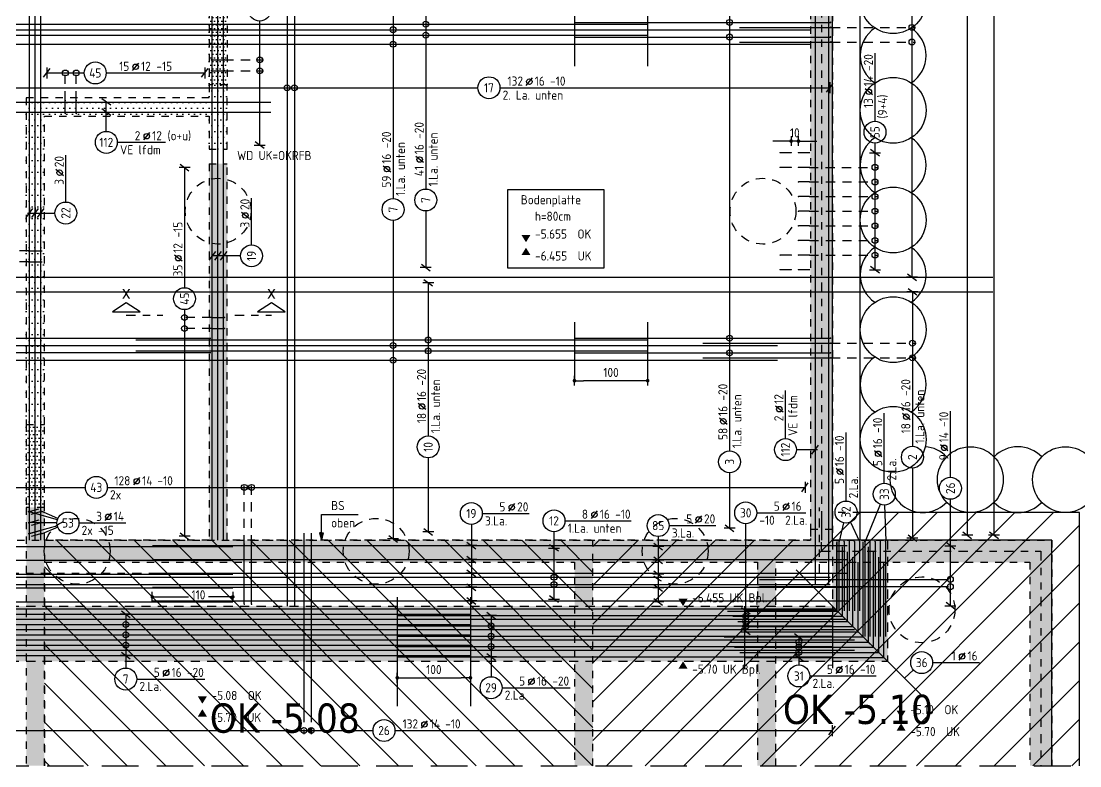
# Model space of a CAD drawing. Extents: x -45 to 98, y -32 to 51.
# Drawn here: x 29.08 to 43.55, y 25.48 to 35.66 of the extents above; entities that cross this region are included whole.
import ezdxf
from ezdxf.enums import TextEntityAlignment as Align

# ---------------------------------------------------------------- set-up
doc = ezdxf.new("R2010")
doc.units = 0
doc.header["$LTSCALE"] = 0.5
for name, pattern in [('AUSGEZOGEN', [1000.01, 1000, 0.01]), ('DASHDOTSMALL', [1.05, 0.5, -0.25, 0.05, -0.25]), ('DIVIDE2', [0.625, 0.25, -0.125, 0, -0.125, 0, -0.125]), ('DOT', [0.175, 0.05, -0.125]), ('GESTRICHELTX2', [1.5, 1, -0.5]), ('HIDDEN2', [0.187, 0.125, -0.062]), ('STRICHPUNKT2', [0.55, 0.25, -0.125, 0.05, -0.125]), ('VERDECKT', [0.375, 0.25, -0.125])]:
    doc.linetypes.add(name, pattern=pattern)
for name, color, linetype in [('2.UG', 7, 'Continuous'), ('AFB', 7, 'Continuous'), ('AFU', 7, 'Continuous'), ('BETON', 7, 'Continuous'), ('Brüstung 2.UG', 7, 'Continuous'), ('DRUEBER', 7, 'Continuous'), ('grau_hell', 7, 'Continuous'), ('Gründungspfähle', 7, 'Continuous'), ('HILFE', 7, 'Continuous'), ('koten', 7, 'Continuous'), ('MASSE', 7, 'Continuous'), ('OBJEKT', 7, 'Continuous'), ('RND', 7, 'Continuous'), ('RND-1', 7, 'Continuous'), ('SCHNITTE', 7, 'Continuous'), ('SCHRAFF', 7, 'Continuous'), ('TEXT', 7, 'Continuous'), ('VERDECKT', 7, 'Continuous'), ('Versprung oberseitig', 7, 'Continuous')]:
    doc.layers.add(name, color=color, linetype=linetype)
doc.layers.add('NOPLOT', color=7, linetype='Continuous', plot=False)
doc.layers.add('Verbau', color=7, linetype='Continuous', plot=False)
doc.styles.add('helv', font='tahoma.ttf')
doc.styles.add('txt', font='isocp.shx')
doc.dimstyles.new('DOT_I', dxfattribs={"dimscale": 0.5, "dimtxt": 0.25, "dimasz": 0.25, "dimexe": 0.1, "dimexo": 0.3, "dimgap": 0.1, "dimtad": 1, "dimdec": 3, "dimzin": 3, "dimtxsty": 'txt', "dimblk": 'DOT', "dimblk1": 'DOT', "dimblk2": 'DOT', "dimsah": 1, "dimcen": 0.1, "dimse1": 1, "dimse2": 1, "dimazin": 0, "dimtfac": 1, "dimtdec": 4, "dimtix": 1, "dimtmove": 2, "dimatfit": 3, "dimfxl": 0, "dimtvp": 1, "dimtolj": 1, "dimtzin": 0, "dimarcsym": 0})
pattern_1 = [(0, (-77.654074, 499.4113), (0.025, 0.05), [0, -0.05])]
pattern_2 = [(0, (-1.49329, 1.68888), (0.0396875, 0.079375), [0, -0.079375])]

# ---------------------------------------------------------------- blocks, each defined once
blk = doc.blocks.new('Pfeillinie')
at = {"layer": 'TEXT', "linetype": 'Continuous'}
blk.add_hatch(color=7, dxfattribs=at).paths.add_polyline_path([(0, 0), (-0.8, 0.2), (-0.8, 0), (-0.8, -0.2)])
at = {"layer": 'TEXT', "color": 7, "linetype": 'Continuous'}
for p, q in [((-0.8, 0), (-0.8, 0.2)), ((-0.8, 0.2), (0, 0)), ((-0.8, 0), (-0.8, -0.2)), ((-0.8, -0.2), (0, 0))]:
    blk.add_line(p, q, dxfattribs=at)
blk = doc.blocks.new('okrd_o')
at = {"layer": 'koten', "color": 7, "linetype": 'Continuous'}
blk.add_solid([(-0.125, 0.202), (0.125, 0.202), (0, 0)], dxfattribs=at)
at = {"layer": 'koten', "style": 'txt'}
blk.add_attdef('OKRD', (0.25, 0.1), '', height=0.25, dxfattribs=at)
blk = doc.blocks.new('okrd_u')
at = {"layer": 'koten', "color": 7, "linetype": 'Continuous'}
blk.add_solid([(-0.125, -0.202), (0.125, -0.202), (0, 0)], dxfattribs=at)
at = {"layer": 'koten', "style": 'txt'}
blk.add_attdef('OKRD', (0.25, -0.35), '', height=0.25, dxfattribs=at)
blk = doc.blocks.new('lei_gre')
at = {"layer": 'RND', "color": 7, "linetype": 'Continuous'}
for p, q in [((-0.09, -0.12), (0.09, 0.12)), ((0, 0.15), (0, -0.15))]:
    blk.add_line(p, q, dxfattribs=at)
blk = doc.blocks.new('RND_LEI')
at = {"layer": 'RND', "color": 7, "linetype": 'Continuous'}
blk.add_line((1.022, 0.066), (1.19, 0.27), dxfattribs=at)
for centre, radius in [((0, 0), 0.3), ((1.106, 0.168), 0.075)]:
    blk.add_circle(centre, radius, dxfattribs=at)
at = {"layer": 'RND', "color": 7, "linetype": 'Continuous', "style": 'txt'}
blk.add_attdef('ANZ', text='', height=0.25, dxfattribs=at).set_placement((0.931, 0.057), align=Align.RIGHT)
for tag, p in [('DUM', (1.253, 0.057)), ('ABSTD', (1.674, 0.057)), ('POSTXT', (0.374, -0.327))]:
    blk.add_attdef(tag, p, '', height=0.25, dxfattribs=at)
blk.add_attdef('POSL', text='', height=0.25, dxfattribs=at).set_placement((0, 0), align=Align.MIDDLE)
blk = doc.blocks.new('DOT')
at = {"layer": 'MASSE', "color": 7, "linetype": 'Continuous'}
for p, q in [((0, 0), (-1, 0)), ((0, 0.54), (0, -0.54))]:
    blk.add_line(p, q, dxfattribs=at)
at = {"layer": 'MASSE', "color": 7, "linetype": 'Continuous', "const_width": 0.2}
blk.add_lwpolyline([(-0.1, 0, 1), (0.1, 0, 1)], format="xyb", close=True, dxfattribs=at)
blk = doc.blocks.new('*D31')
at = {"layer": 'Defpoints', "color": 0, "linetype": 'AUSGEZOGEN', "transparency": 16777216}
for p in [(34.22, 26.682), (35.22, 26.682), (35.22, 26.682)]:
    blk.add_point(p, dxfattribs=at)
at = {"layer": 'MASSE', "color": 0, "linetype": 'AUSGEZOGEN', "lineweight": -2, "transparency": 16777216}
blk.add_line((34.345, 26.682), (35.095, 26.682), dxfattribs=at)
at = {"layer": 'MASSE', "color": 0, "linetype": 'AUSGEZOGEN', "lineweight": -2, "transparency": 16777216, "xscale": 0.125, "yscale": 0.125, "zscale": 0.125, "rotation": 180}
blk.add_blockref('DOT', (34.22, 26.682), dxfattribs=at)
at = {"layer": 'MASSE', "color": 0, "linetype": 'AUSGEZOGEN', "lineweight": -2, "transparency": 16777216, "xscale": 0.125, "yscale": 0.125, "zscale": 0.125}
blk.add_blockref('DOT', (35.22, 26.682), dxfattribs=at)
at = {"layer": 'MASSE', "color": 0, "linetype": 'AUSGEZOGEN', "transparency": 16777216, "insert": (34.72, 26.795), "char_height": 0.125, "attachment_point": 5, "style": 'txt'}
blk.add_mtext('\\A1;100', dxfattribs=at)
blk = doc.blocks.new('*D32')
at = {"layer": 'Defpoints', "color": 0, "linetype": 'AUSGEZOGEN', "transparency": 16777216}
for p in [(36.643, 30.745), (36.643, 30.745), (37.643, 30.745)]:
    blk.add_point(p, dxfattribs=at)
at = {"layer": 'MASSE', "color": 0, "linetype": 'AUSGEZOGEN', "lineweight": -2, "transparency": 16777216}
blk.add_line((37.518, 30.745), (36.768, 30.745), dxfattribs=at)
at = {"layer": 'MASSE', "color": 0, "linetype": 'AUSGEZOGEN', "lineweight": -2, "transparency": 16777216, "xscale": 0.125, "yscale": 0.125, "zscale": 0.125, "rotation": 180}
blk.add_blockref('DOT', (36.643, 30.745), dxfattribs=at)
at = {"layer": 'MASSE', "color": 0, "linetype": 'AUSGEZOGEN', "lineweight": -2, "transparency": 16777216, "xscale": 0.125, "yscale": 0.125, "zscale": 0.125}
blk.add_blockref('DOT', (37.643, 30.745), dxfattribs=at)
at = {"layer": 'MASSE', "color": 0, "linetype": 'AUSGEZOGEN', "transparency": 16777216, "insert": (37.143, 30.858), "char_height": 0.125, "attachment_point": 5, "style": 'txt'}
blk.add_mtext('\\A1;100', dxfattribs=at)
blk = doc.blocks.new('*D42')
at = {"layer": 'Defpoints', "color": 0, "linetype": 'AUSGEZOGEN', "transparency": 16777216}
for p in [(30.87, 27.788), (30.87, 27.788), (31.97, 27.788)]:
    blk.add_point(p, dxfattribs=at)
at = {"layer": 'MASSE', "color": 0, "linetype": 'AUSGEZOGEN', "lineweight": -2, "transparency": 16777216}
for p, q in [((30.995, 27.788), (31.364, 27.788)), ((31.845, 27.788), (31.639, 27.788))]:
    blk.add_line(p, q, dxfattribs=at)
at = {"layer": 'MASSE', "color": 0, "linetype": 'AUSGEZOGEN', "lineweight": -2, "transparency": 16777216, "xscale": 0.125, "yscale": 0.125, "zscale": 0.125, "rotation": 180}
blk.add_blockref('DOT', (30.87, 27.788), dxfattribs=at)
at = {"layer": 'MASSE', "color": 0, "linetype": 'AUSGEZOGEN', "lineweight": -2, "transparency": 16777216, "xscale": 0.125, "yscale": 0.125, "zscale": 0.125}
blk.add_blockref('DOT', (31.97, 27.788), dxfattribs=at)
at = {"layer": 'MASSE', "color": 0, "linetype": 'AUSGEZOGEN', "transparency": 16777216, "insert": (31.501, 27.817), "char_height": 0.125, "attachment_point": 5, "style": 'txt'}
blk.add_mtext('\\A1;110', dxfattribs=at)
blk = doc.blocks.new('*D46')
at = {"layer": 'Defpoints', "color": 0, "linetype": 'AUSGEZOGEN', "transparency": 16777216}
for p in [(39.606, 34.022), (39.606, 34.022), (39.706, 34.022)]:
    blk.add_point(p, dxfattribs=at)
at = {"layer": 'MASSE', "color": 0, "linetype": 'AUSGEZOGEN', "lineweight": -2, "transparency": 16777216}
for p, q in [((39.481, 34.022), (39.356, 34.022)), ((39.706, 34.022), (39.606, 34.022)), ((39.831, 34.022), (39.956, 34.022))]:
    blk.add_line(p, q, dxfattribs=at)
at = {"layer": 'MASSE', "color": 0, "linetype": 'AUSGEZOGEN', "lineweight": -2, "transparency": 16777216, "xscale": 0.125, "yscale": 0.125, "zscale": 0.125}
blk.add_blockref('DOT', (39.606, 34.022), dxfattribs=at)
at = {"layer": 'MASSE', "color": 0, "linetype": 'AUSGEZOGEN', "lineweight": -2, "transparency": 16777216, "xscale": 0.125, "yscale": 0.125, "zscale": 0.125, "rotation": 180}
blk.add_blockref('DOT', (39.706, 34.022), dxfattribs=at)
at = {"layer": 'MASSE', "color": 0, "linetype": 'AUSGEZOGEN', "transparency": 16777216, "insert": (39.656, 34.134), "char_height": 0.125, "attachment_point": 5, "style": 'txt'}
blk.add_mtext('\\A1;10', dxfattribs=at)
blk = doc.blocks.new('SCHN-2')
at = {"layer": 'SCHNITTE', "color": 6, "linetype": 'Continuous'}
blk.add_lwpolyline([(0.378, 0.088), (0, 0.34), (-0.378, 0.088)], close=True, dxfattribs=at)
at = {"layer": 'SCHNITTE', "color": 1, "linetype": 'DASHDOTSMALL', "style": 'helv'}
blk.add_attdef('SCHN-2', text='', height=0.35, dxfattribs=at).set_placement((0, 0.45), align=Align.CENTER)

msp = doc.modelspace()

# ---------------------------------------------------------------- hatches: boundary and pattern name
at = {"layer": 'Brüstung 2.UG', "linetype": 'DOT'}
h = msp.add_hatch(dxfattribs=at)
h.set_pattern_fill('DOTS', color=102, scale=0.8, double=1)
h.set_pattern_definition(pattern_1)
h.paths.add_polyline_path([(31.8952, 36.8024), (31.6452, 36.8024), (31.6452, 34.7924), (31.8952, 34.7924)])
h = msp.add_hatch(dxfattribs=at)
h.set_pattern_fill('DOTS', color=102, scale=0.8, double=1)
h.set_pattern_definition(pattern_1)
h.paths.add_polyline_path([(29.3952, 30.1474), (29.1452, 30.1474), (29.1452, 29.0124), (29.3952, 29.0124)])
at = {"layer": 'DRUEBER', "linetype": 'AUSGEZOGEN'}
h = msp.add_hatch(dxfattribs=at)
h.set_pattern_fill('ANSI31', color=8, scale=3, style=0, double=1)
h.set_pattern_definition([(45, (-77.65407, 499.4113), (-0.26516504, 0.26516504), [])])
h.paths.add_polyline_path([(36.8952, 25.4783), (43.5502, 25.4783), (43.5502, 28.9424), (40.1702, 28.9424), (40.1702, 28.7124), (39.8702, 28.7124), (39.8702, 28.5624), (36.8952, 28.5624)])
at = {"layer": 'grau_hell'}
h = msp.add_hatch(color=9, dxfattribs=at)
h.paths.add_polyline_path([(40.9252, 26.9074), (40.1702, 27.6624), (4.1702, 27.6624), (4.1702, 26.9074)])
h.paths.add_polyline_path([(40.1702, 27.6624), (40.9252, 26.9074), (40.9252, 28.5624), (40.1702, 28.5624)])
at = {"layer": 'SCHRAFF', "linetype": 'AUSGEZOGEN'}
h = msp.add_hatch(dxfattribs=at)
h.set_pattern_fill('DOTS', scale=0.05, double=1)
h.set_pattern_definition(pattern_2)
h.paths.add_polyline_path([(8.1452, 36.9874), (8.8102, 36.9874), (8.8102, 37.2874), (7.6802, 37.2874), (7.6802, 38.6474), (15.1502, 38.6474), (15.1502, 37.2874), (14.9502, 37.2874), (14.9502, 36.9874), (17.5702, 36.9874), (17.5702, 33.9874), (17.8202, 33.9874), (17.8202, 36.9874), (24.1202, 36.9874), (24.1202, 33.9974), (24.3702, 33.9974), (24.3702, 36.9874), (26.9202, 36.9874), (26.9202, 38.7074), (26.6702, 38.7074), (26.6702, 37.2874), (22.2902, 37.2874), (22.2902, 40.0624), (26.6702, 40.0624), (26.6702, 39.8424), (26.9202, 39.8424), (26.9202, 40.0624), (29.1452, 40.0624), (29.1452, 39.0124), (29.3952, 39.0124), (29.3952, 40.0624), (37.9202, 40.0624), (37.9202, 37.2874), (29.3952, 37.2874), (29.3952, 37.8774), (29.1452, 37.8774), (29.1452, 36.9874), (31.6452, 36.9874), (31.6452, 36.8024), (31.8952, 36.8024), (31.8952, 36.9874), (39.8702, 36.9874), (39.8702, 28.5624), (31.8952, 28.5624), (31.8952, 33.7124), (31.6452, 33.7124), (31.6452, 28.5624), (29.3952, 28.5624), (29.3952, 29.0124), (29.1452, 29.0124), (29.1452, 25.4783), (29.3952, 25.4783), (29.3952, 28.2624), (36.6452, 28.2624), (36.6452, 25.4783), (36.8952, 25.4783), (36.8952, 28.2624), (39.1452, 28.2624), (39.1452, 25.4783), (39.3952, 25.4783), (39.3952, 28.2624), (42.8702, 28.2624), (42.8702, 25.4783), (43.1702, 25.4783), (43.1702, 28.5624), (40.1702, 28.5624), (40.1702, 40.3624), (21.9902, 40.3624), (21.9902, 37.2874), (15.4502, 37.2874), (15.4502, 38.9474), (7.3802, 38.9474), (7.3802, 36.3474), (4.1702, 36.3474), (4.1702, 25.4783), (4.4702, 25.4783), (4.4702, 28.2624), (7.8952, 28.2624), (7.8952, 25.4783), (8.1452, 25.4783), (8.1452, 29.2374), (7.8952, 29.2374), (7.8952, 28.5624), (4.4702, 28.5624), (4.4702, 36.0474), (7.8952, 36.0474), (7.8952, 34.9724), (8.1452, 34.9724)])
h.paths.add_polyline_path([(38.2202, 37.2874), (38.2202, 40.0624), (39.8702, 40.0624), (39.8702, 37.2874)], flags=16)
h = msp.add_hatch(dxfattribs=at)
h.set_pattern_fill('DOTS', scale=0.05, double=1)
h.set_pattern_definition(pattern_2)
h.paths.add_polyline_path([(31.8952, 34.7924), (31.6452, 34.7924), (31.6452, 34.6124), (29.1452, 34.6124), (29.1452, 30.1474), (29.3952, 30.1474), (29.3952, 34.3624), (31.6452, 34.3624), (31.6452, 33.9124), (31.8952, 33.9124)])
h = msp.add_hatch(dxfattribs=at)
h.set_pattern_fill('ANSI31', color=8, scale=3, angle=90, style=0, double=1)
h.set_pattern_definition([(135, (-74.4147, 568.46895), (-0.26516504, -0.26516504), [])])
h.paths.add_polyline_path([(29.3952, 25.4783), (36.7702, 25.4783), (36.7702, 28.5624), (29.3952, 28.5624)])
h.paths.add_polyline_path([(36.7702, 25.4783), (36.8952, 25.4783), (36.8952, 28.5624), (36.7702, 28.5624)])

# ---------------------------------------------------------------- linework, layer by layer
at = {"layer": '2.UG', "color": 7, "linetype": 'DOT'}
for p, q in [((39.8702, 36.9874), (39.8702, 28.5624)), ((31.8952, 34.7924), (31.6452, 34.7924)), ((31.6452, 34.7924), (31.6452, 34.6124)), ((31.8952, 33.9124), (31.8952, 34.7924)), ((31.6452, 34.6124), (29.1452, 34.6124)), ((29.1452, 34.6124), (29.1452, 30.1474)), ((29.3952, 30.1474), (29.3952, 34.3624)), ((29.3952, 34.3624), (31.6452, 34.3624)), ((31.6452, 34.3624), (31.6452, 33.9124)), ((31.6452, 33.9124), (31.8952, 33.9124)), ((31.6452, 33.7124), (31.8952, 33.7124)), ((31.6452, 33.7124), (31.6452, 28.5624)), ((31.8952, 28.5624), (31.8952, 33.7124)), ((29.1452, 30.1474), (29.3952, 30.1474)), ((29.3952, 29.0124), (29.1452, 29.0124)), ((29.1452, 29.0124), (29.1452, 25.4783)), ((29.3952, 28.5624), (29.3952, 29.0124)), ((31.6452, 28.5624), (29.3952, 28.5624)), ((39.8702, 28.5624), (31.8952, 28.5624))]:
    msp.add_line(p, q, dxfattribs=at)
for points in [[(7.3802, 36.3474), (7.3802, 36.3474), (7.3802, 38.9474), (15.4502, 38.9474), (15.4502, 37.2874), (21.9902, 37.2874), (21.9902, 40.3624), (40.1702, 40.3624), (40.1702, 28.5624), (43.1702, 28.5624), (43.1702, 25.4783)], [(29.3952, 25.4783), (29.3952, 28.2624), (36.6452, 28.2624), (36.6452, 25.4783)], [(36.8952, 25.4783), (36.8952, 28.2624), (39.1452, 28.2624), (39.1452, 25.4783)], [(39.3952, 25.4783), (39.3952, 28.2624), (42.8702, 28.2624), (42.8702, 25.4783)]]:
    msp.add_lwpolyline(points, dxfattribs=at)
at = {"layer": 'AFB', "color": 1, "linetype": 'DIVIDE2'}
for p, q in [((40.0202, 40.2124), (40.0202, 28.7124)), ((39.9952, 28.1124), (39.9952, 29.0124)), ((40.0202, 28.4124), (40.0202, 28.5624)), ((40.0202, 28.4124), (43.0202, 28.4124)), ((43.0202, 28.4124), (43.0202, 25.4783)), ((4.3452, 28.1124), (39.9952, 28.1124))]:
    msp.add_line(p, q, dxfattribs=at)
at = {"layer": 'AFU', "color": 1, "linetype": 'AUSGEZOGEN'}
msp.add_line((40.0202, 28.8624), (40.0202, 28.5624), dxfattribs=at)
at = {"layer": 'BETON', "color": 6, "linetype": 'AUSGEZOGEN'}
for p, q in [((40.1702, 28.5624), (40.1702, 40.3624)), ((43.1702, 28.5624), (40.1702, 28.5624)), ((43.1702, 25.4783), (43.1702, 28.5624))]:
    msp.add_line(p, q, dxfattribs=at)
at = {"layer": 'Brüstung 2.UG', "color": 102, "linetype": 'DOT'}
for p, q in [((31.6452, 36.8024), (31.6452, 34.7924)), ((31.8952, 36.8024), (31.8952, 34.7924)), ((29.1452, 30.1474), (29.1452, 29.0124)), ((29.3952, 29.0124), (29.3952, 30.1474))]:
    msp.add_line(p, q, dxfattribs=at)
at = {"layer": 'DRUEBER', "color": 7, "linetype": 'HIDDEN2'}
msp.add_line((40.5502, 28.9424), (40.1702, 28.9424), dxfattribs=at)
at = {"layer": 'Gründungspfähle', "color": 171, "linetype": 'VERDECKT'}
for centre in [(31.7702, 33.0624), (39.2202, 33.0624), (29.8414, 28.4124), (33.9308, 28.4124), (38.0202, 28.4124), (41.3952, 27.6124)]:
    msp.add_circle(centre, 0.45, dxfattribs=at)
at = {"layer": 'HILFE', "color": 102, "linetype": 'GESTRICHELTX2'}
msp.add_line((3.9306, 25.4783), (43.9156, 25.4783), dxfattribs=at)
at = {"layer": 'NOPLOT', "color": 191, "linetype": 'AUSGEZOGEN'}
for p, q in [((36.6434, 35.8661), (36.6434, 35.0456)), ((37.6434, 35.8661), (37.6434, 35.0456)), ((26.6202, 32.1624), (42.3635, 32.1624)), ((26.6202, 31.9624), (42.3635, 31.9624)), ((36.6434, 31.5469), (36.6434, 30.7265)), ((37.6434, 31.5469), (37.6434, 30.7265)), ((40.2289, 27.6037), (40.2289, 28.532)), ((34.2202, 27.7829), (34.2202, 26.2954)), ((35.2202, 27.7829), (35.2202, 26.2954)), ((38.9702, 27.6624), (38.9702, 26.8158)), ((40.1702, 27.6624), (40.1702, 26.8158)), ((40.2289, 27.6037), (38.9702, 27.6037))]:
    msp.add_line(p, q, dxfattribs=at)
at = {"layer": 'OBJEKT', "color": 7, "linetype": 'AUSGEZOGEN'}
for p, q in [((40.5502, 28.5624), (40.5502, 40.7424)), ((43.5502, 28.9424), (40.5502, 28.9424)), ((43.5502, 25.4783), (43.5502, 28.9424))]:
    msp.add_line(p, q, dxfattribs=at)
at = {"layer": 'OBJEKT', "color": 1, "linetype": 'AUSGEZOGEN'}
msp.add_lwpolyline([(35.733, 33.3604), (37.0448, 33.3604), (37.0448, 32.2852), (35.733, 32.2852)], close=True, dxfattribs=at)
at = {"layer": 'RND', "color": 7, "linetype": 'AUSGEZOGEN'}
for p, q in [((34.6093, 40.3245), (34.6093, 33.3658)), ((38.7634, 40.3218), (38.7634, 29.7858)), ((34.1624, 40.2357), (34.1624, 33.2353)), ((42.0141, 37.4407), (42.0141, 28.632)), ((41.2582, 36.2201), (41.2582, 32.1624)), ((42.3799, 36.0344), (42.3799, 28.6328)), ((32.3385, 33.9648), (32.3385, 35.6615)), ((40.7528, 34.2933), (40.7528, 35.2246)), ((29.4278, 34.9535), (29.9394, 34.9535)), ((30.2394, 34.9535), (31.5873, 34.9535)), ((27.0645, 34.751), (35.3234, 34.751)), ((35.6234, 34.751), (40.1344, 34.751)), ((31.0508, 34.0041), (30.3908, 34.0041)), ((40.7528, 33.8624), (40.7528, 33.9933)), ((29.6866, 33.1875), (29.6866, 33.8275)), ((40.7528, 32.2624), (40.7528, 33.8624)), ((31.3102, 33.6606), (31.3102, 32.0164)), ((32.2267, 32.6021), (32.2267, 33.2421)), ((34.6093, 33.0658), (34.6093, 32.2941)), ((34.1624, 32.9353), (34.1624, 28.5833)), ((34.6424, 32.085), (34.6424, 29.9895)), ((41.2643, 31.9624), (41.2643, 29.8492)), ((31.3102, 31.7164), (31.3102, 28.6183)), ((39.5283, 29.9523), (39.5283, 30.6123)), ((40.8796, 29.343), (40.8796, 30.3009)), ((41.7836, 29.4239), (41.7836, 30.3301)), ((40.3566, 29.0985), (40.3566, 30.0364)), ((34.6424, 29.6895), (34.6424, 28.6775)), ((41.2643, 29.5492), (41.2643, 28.5934)), ((38.7634, 29.4858), (38.7634, 28.7286)), ((27.0901, 29.286), (29.9539, 29.286)), ((30.2539, 29.286), (39.7954, 29.286)), ((41.7836, 28.4853), (41.7836, 29.1239)), ((35.3825, 28.9287), (36.0225, 28.9287)), ((36.5131, 28.8284), (37.4194, 28.8284)), ((39.1348, 28.9379), (39.8077, 28.9379)), ((29.8658, 28.7993), (30.5058, 28.7993)), ((36.3631, 28.4569), (36.3631, 28.6784)), ((37.9378, 28.7638), (38.5778, 28.7638)), ((38.9848, 27.5953), (38.9848, 28.7879)), ((36.3631, 27.7569), (36.3631, 28.4569)), ((41.7836, 27.6649), (41.7836, 28.4853)), ((30.5065, 27.5533), (30.5065, 26.9876)), ((35.5025, 27.5344), (35.5025, 26.9687)), ((38.9848, 27.3125), (38.9848, 27.5953)), ((39.7114, 27.2418), (39.7114, 26.9589)), ((30.5065, 26.9876), (30.5065, 26.815)), ((35.5025, 26.9687), (35.5025, 26.6961)), ((39.7114, 26.9589), (39.7114, 26.8572)), ((41.5411, 26.8901), (42.1811, 26.8901)), ((30.6565, 26.665), (31.5878, 26.665)), ((39.8614, 26.7072), (40.7677, 26.7072)), ((35.6525, 26.5461), (36.5838, 26.5461)), ((27.0907, 25.9606), (33.8885, 25.9606)), ((34.1885, 25.9606), (40.1685, 25.9606))]:
    msp.add_line(p, q, dxfattribs=at)
at = {"layer": 'RND', "color": 102, "linetype": 'VERDECKT'}
for p, q in [((40.1491, 35.5763), (41.3082, 35.5763)), ((40.1491, 35.3763), (41.3082, 35.3763)), ((31.8571, 35.133), (32.3885, 35.133)), ((29.68, 34.5777), (29.68, 35.0035)), ((29.83, 34.5777), (29.83, 35.0035)), ((31.8571, 34.983), (32.3885, 34.983)), ((39.8511, 33.6624), (40.8028, 33.6624)), ((39.8561, 33.4624), (40.8028, 33.4624)), ((39.8561, 33.2624), (40.8028, 33.2624)), ((39.8561, 33.0624), (40.8028, 33.0624)), ((39.8561, 32.8624), (40.8028, 32.8624)), ((39.8561, 32.6624), (40.8028, 32.6624)), ((29.1782, 32.5186), (28.8091, 32.5186)), ((39.8561, 32.4624), (40.8028, 32.4624)), ((29.1782, 32.3686), (28.8091, 32.3686)), ((31.6771, 31.61), (31.2602, 31.61)), ((31.6771, 31.46), (31.2602, 31.46)), ((40.1491, 31.2572), (41.3143, 31.2572)), ((40.1491, 31.0572), (41.3143, 31.0572)), ((32.1278, 28.5077), (32.1278, 29.336)), ((32.2278, 28.5077), (32.2278, 29.336)), ((41.6328, 28.0284), (41.8336, 28.0284)), ((41.6328, 27.9284), (41.8336, 27.9284)), ((32.9435, 26.1998), (32.9435, 25.9106)), ((33.0435, 26.1998), (33.0435, 25.9106))]:
    msp.add_line(p, q, dxfattribs=at)
at = {"layer": 'RND', "color": 102, "linetype": 'AUSGEZOGEN'}
for p, q in [((30.2408, 34.1541), (30.2408, 34.5689)), ((29.1632, 33.0375), (29.5366, 33.0375)), ((32.0767, 32.4521), (31.6865, 32.4521)), ((39.6783, 29.8023), (39.9652, 29.8023)), ((29.5785, 28.8597), (29.3506, 28.9599)), ((40.8232, 29.054), (40.6181, 28.548)), ((40.8847, 29.0431), (40.9015, 28.5539)), ((29.5715, 28.8405), (29.1732, 28.9542)), ((40.4185, 28.8119), (40.5391, 28.5458)), ((29.5711, 28.7599), (29.1784, 28.6529)), ((29.5658, 28.8007), (29.1832, 28.8042)), ((29.5658, 28.8009), (29.3616, 28.803)), ((29.5778, 28.7404), (29.3652, 28.6497)), ((35.2325, 28.7787), (35.2325, 27.694)), ((40.3228, 28.8024), (40.2639, 28.5472)), ((37.7878, 28.6138), (37.7878, 27.7061)), ((41.2798, 26.7896), (41.1554, 26.6773))]:
    msp.add_line(p, q, dxfattribs=at)
at = {"layer": 'RND', "color": 1, "linetype": 'AUSGEZOGEN'}
for points in [[(29.1919, 28.5624), (29.1919, 40.2624)], [(29.2693, 28.5624), (29.2693, 40.2624)], [(29.3466, 28.5624), (29.3466, 40.2624)], [(39.9339, 40.329), (39.9339, 27.953)], [(40.1178, 40.329), (40.1178, 27.953)], [(31.6895, 28.5624), (31.6895, 38.0624)], [(31.7668, 28.5624), (31.7668, 38.0624)], [(31.8441, 28.5624), (31.8441, 38.0624)], [(32.7124, 37.0094), (32.7124, 27.6624)], [(32.8124, 37.0094), (32.8124, 27.6594)], [(27.8748, 35.5453), (39.8748, 35.5453)], [(38.8991, 35.5763), (40.1491, 35.5763)], [(27.8748, 35.3453), (39.8748, 35.3453)], [(38.8991, 35.3763), (40.1491, 35.3763)], [(31.6771, 35.133), (31.8571, 35.133)], [(31.6771, 34.983), (31.8571, 34.983)], [(28.4904, 34.5558), (32.4904, 34.5558)], [(29.68, 34.3978), (29.68, 34.5777)], [(29.83, 34.3978), (29.83, 34.5777)], [(28.4904, 34.4162), (32.4904, 34.4162)], [(39.6061, 33.8624), (39.4561, 33.8624)], [(39.8561, 33.8624), (39.7061, 33.8624)], [(39.6061, 33.6624), (39.4561, 33.6624)], [(39.8561, 33.6624), (39.7061, 33.6624)], [(39.8561, 33.4624), (39.7061, 33.4624)], [(39.8561, 33.2624), (39.7061, 33.2624)], [(39.8561, 33.0624), (39.7061, 33.0624)], [(39.8561, 32.8624), (39.7061, 32.8624)], [(39.8561, 32.6624), (39.7061, 32.6624)], [(29.1782, 32.5186), (29.3582, 32.5186)], [(39.6061, 32.4624), (39.4561, 32.4624)], [(39.8561, 32.4624), (39.7061, 32.4624)], [(29.1782, 32.3686), (29.3582, 32.3686)], [(39.6061, 32.2624), (39.4561, 32.2624)], [(39.8561, 32.2624), (39.7061, 32.2624)], [(31.6771, 31.61), (31.8571, 31.61)], [(31.6771, 31.46), (31.8571, 31.46)], [(27.4187, 31.2262), (39.4187, 31.2262)], [(38.3991, 31.2572), (40.1491, 31.2572)], [(27.4187, 31.0262), (39.4187, 31.0262)], [(38.3991, 31.0572), (40.1491, 31.0572)], [(29.1734, 28.9529), (29.3183, 28.9917)], [(29.1784, 28.8029), (29.3233, 28.8417)], [(29.3532, 28.9542), (29.2083, 28.9153)], [(29.1784, 28.6529), (29.3233, 28.6917)], [(29.3582, 28.8042), (29.2133, 28.7653)], [(29.3582, 28.6542), (29.2133, 28.6153)], [(32.9435, 28.659), (32.9435, 27.659), (32.9435, 26.4498), (32.9435, 26.1998)], [(33.0435, 28.659), (33.0435, 27.659), (33.0435, 26.4498), (33.0435, 26.1998)], [(25.3202, 28.4793), (31.9702, 28.4793)], [(30.8702, 28.4908), (40.3702, 28.4908)], [(32.1278, 27.6877), (32.1278, 28.5077)], [(32.2278, 27.6877), (32.2278, 28.5077)], [(25.3202, 28.2899), (31.9702, 28.2899)], [(30.8702, 28.3014), (40.3702, 28.3014)], [(25.3202, 28.1005), (31.9702, 28.1005)], [(30.8702, 28.112), (40.3702, 28.112)], [(39.6738, 28.1589), (40.3809, 27.4517), (41.2359, 26.5967), (41.4127, 26.42)], [(26.1399, 28.0569), (40.1399, 28.0569)], [(26.1399, 27.9569), (40.1399, 27.9569)], [(39.1737, 28.0284), (40.1737, 28.0284), (41.3828, 28.0284), (41.6328, 28.0284)], [(25.3202, 27.9111), (31.9702, 27.9111)], [(30.8702, 27.9226), (40.3702, 27.9226)], [(39.1737, 27.9284), (40.1737, 27.9284), (41.3828, 27.9284), (41.6328, 27.9284)], [(25.3202, 27.7217), (31.9702, 27.7217)], [(30.8702, 27.7331), (40.3702, 27.7331)], [(26.1994, 27.624), (40.1994, 27.624)], [(26.3402, 27.4825), (40.3402, 27.4825)], [(26.4702, 27.3411), (40.4702, 27.3411)], [(26.4702, 27.1997), (40.4702, 27.1997)], [(26.4702, 27.0583), (40.4702, 27.0583)]]:
    msp.add_lwpolyline(points, dxfattribs=at)
at = {"layer": 'RND', "color": 7, "linetype": 'AUSGEZOGEN'}
for points, const_width in [([(40.1372, 35.6449, 1), (40.1497, 35.6449, 1)], 0.0125), ([(40.1428, 35.5763, 1), (40.1553, 35.5763, 1)], 0.0125), ([(40.1372, 35.4449, 1), (40.1497, 35.4449, 1)], 0.0125), ([(40.1428, 35.3763, 1), (40.1553, 35.3763, 1)], 0.0125), ([(31.6721, 35.133, 1), (31.6821, 35.133, 1)], 0.01), ([(31.8521, 35.133, 1), (31.8621, 35.133, 1)], 0.01), ([(31.6721, 34.983, 1), (31.6821, 34.983, 1)], 0.01), ([(31.8521, 34.983, 1), (31.8621, 34.983, 1)], 0.01), ([(29.68, 34.5727, 1), (29.68, 34.5827, 1)], 0.01), ([(29.83, 34.5727, 1), (29.83, 34.5827, 1)], 0.01), ([(29.68, 34.3928, 1), (29.68, 34.4028, 1)], 0.01), ([(29.83, 34.3928, 1), (29.83, 34.4028, 1)], 0.01), ([(39.4611, 33.8624, -1), (39.4511, 33.8624, -1)], 0.01), ([(39.6111, 33.8624, -1), (39.6011, 33.8624, -1)], 0.01), ([(39.7111, 33.8624, -1), (39.7011, 33.8624, -1)], 0.01), ([(39.8611, 33.8624, -1), (39.8511, 33.8624, -1)], 0.01), ([(39.4611, 33.6624, -1), (39.4511, 33.6624, -1)], 0.01), ([(39.6111, 33.6624, -1), (39.6011, 33.6624, -1)], 0.01), ([(39.7111, 33.6624, -1), (39.7011, 33.6624, -1)], 0.01), ([(39.8611, 33.6624, -1), (39.8511, 33.6624, -1)], 0.01), ([(39.7111, 33.4624, -1), (39.7011, 33.4624, -1)], 0.01), ([(39.8611, 33.4624, -1), (39.8511, 33.4624, -1)], 0.01), ([(39.7111, 33.2624, -1), (39.7011, 33.2624, -1)], 0.01), ([(39.8611, 33.2624, -1), (39.8511, 33.2624, -1)], 0.01), ([(39.7111, 33.0624, -1), (39.7011, 33.0624, -1)], 0.01), ([(39.8611, 33.0624, -1), (39.8511, 33.0624, -1)], 0.01), ([(39.7111, 32.8624, -1), (39.7011, 32.8624, -1)], 0.01), ([(39.8611, 32.8624, -1), (39.8511, 32.8624, -1)], 0.01), ([(39.7111, 32.6624, -1), (39.7011, 32.6624, -1)], 0.01), ([(39.8611, 32.6624, -1), (39.8511, 32.6624, -1)], 0.01), ([(29.1732, 32.5186, 1), (29.1832, 32.5186, 1)], 0.01), ([(29.3532, 32.5186, 1), (29.3632, 32.5186, 1)], 0.01), ([(39.4611, 32.4624, -1), (39.4511, 32.4624, -1)], 0.01), ([(39.6111, 32.4624, -1), (39.6011, 32.4624, -1)], 0.01), ([(39.7111, 32.4624, -1), (39.7011, 32.4624, -1)], 0.01), ([(39.8611, 32.4624, -1), (39.8511, 32.4624, -1)], 0.01), ([(29.1732, 32.3686, 1), (29.1832, 32.3686, 1)], 0.01), ([(29.3532, 32.3686, 1), (29.3632, 32.3686, 1)], 0.01), ([(39.4611, 32.2624, -1), (39.4511, 32.2624, -1)], 0.01), ([(39.6111, 32.2624, -1), (39.6011, 32.2624, -1)], 0.01), ([(39.7111, 32.2624, -1), (39.7011, 32.2624, -1)], 0.01), ([(39.8611, 32.2624, -1), (39.8511, 32.2624, -1)], 0.01), ([(31.6721, 31.61, 1), (31.6821, 31.61, 1)], 0.01), ([(31.8521, 31.61, 1), (31.8621, 31.61, 1)], 0.01), ([(31.6721, 31.46, 1), (31.6821, 31.46, 1)], 0.01), ([(31.8521, 31.46, 1), (31.8621, 31.46, 1)], 0.01), ([(40.1372, 31.3257, 1), (40.1497, 31.3257, 1)], 0.0125), ([(40.1372, 31.1257, 1), (40.1497, 31.1257, 1)], 0.0125), ([(40.1428, 31.2572, 1), (40.1553, 31.2572, 1)], 0.0125), ([(40.1428, 31.0572, 1), (40.1553, 31.0572, 1)], 0.0125), ([(29.1732, 28.9542, 1), (29.1832, 28.9542, 1)], 0.01), ([(29.3532, 28.9542, 1), (29.3632, 28.9542, 1)], 0.01), ([(29.1732, 28.8042, 1), (29.1832, 28.8042, 1)], 0.01), ([(29.3532, 28.8042, 1), (29.3632, 28.8042, 1)], 0.01), ([(29.1732, 28.6542, 1), (29.1832, 28.6542, 1)], 0.01), ([(29.3532, 28.6542, 1), (29.3632, 28.6542, 1)], 0.01), ([(40.2546, 28.5462, 1), (40.2646, 28.5462, 1)], 0.01), ([(40.3253, 28.5462, 1), (40.3353, 28.5462, 1)], 0.01), ([(40.396, 28.5462, 1), (40.406, 28.5462, 1)], 0.01), ([(40.4667, 28.5462, 1), (40.4767, 28.5462, 1)], 0.01), ([(40.5374, 28.5462, 1), (40.5474, 28.5462, 1)], 0.01), ([(40.6081, 28.5462, 1), (40.6181, 28.5462, 1)], 0.01), ([(40.6788, 28.5462, 1), (40.6888, 28.5462, 1)], 0.01), ([(40.7495, 28.5462, 1), (40.7595, 28.5462, 1)], 0.01), ([(40.8202, 28.5462, 1), (40.8302, 28.5462, 1)], 0.01), ([(40.891, 28.5462, 1), (40.901, 28.5462, 1)], 0.01), ([(32.1228, 28.5077, 1), (32.1328, 28.5077, 1)], 0.01), ([(32.2228, 28.5077, 1), (32.2328, 28.5077, 1)], 0.01), ([(32.1228, 27.6877, 1), (32.1328, 27.6877, 1)], 0.01), ([(32.2228, 27.6877, 1), (32.2328, 27.6877, 1)], 0.01)]:
    msp.add_lwpolyline(points, format="xyb", close=True, dxfattribs=dict(at, const_width=const_width))
at = {"layer": 'RND', "color": 102, "linetype": 'AUSGEZOGEN'}
msp.add_lwpolyline([(33.1825, 28.5624), (33.1825, 28.916), (33.6859, 28.916)], dxfattribs=at)
at = {"layer": 'RND', "color": 7, "linetype": 'AUSGEZOGEN'}
for points in [[(38.6909, 27.2418), (40.5909, 27.2418), (40.5909, 28.5418)], [(38.7373, 27.5953), (40.2373, 27.5953), (40.2373, 28.5453)], [(40.2596, 28.5462), (40.2596, 27.5962)], [(40.3303, 28.5462), (40.3303, 27.5962)], [(40.401, 28.5462), (40.401, 27.5962)], [(40.4717, 28.5462), (40.4717, 27.5962)], [(40.5424, 28.5462), (40.5424, 27.5962)], [(40.6131, 28.5462), (40.6131, 27.2462)], [(40.6838, 28.5462), (40.6838, 27.2462)], [(40.7545, 28.5462), (40.7545, 27.2462)], [(40.8252, 28.5462), (40.8252, 27.2462)], [(40.896, 28.5462), (40.896, 27.2462)], [(38.7616, 27.1711), (40.6616, 27.1711), (40.6616, 28.4711)], [(38.808, 27.5246), (40.308, 27.5246), (40.308, 28.4746)], [(38.8323, 27.1004), (40.7323, 27.1004), (40.7323, 28.4004)], [(38.8787, 27.4539), (40.3787, 27.4539), (40.3787, 28.4039)], [(38.903, 27.0296), (40.803, 27.0296), (40.803, 28.3296)], [(38.9495, 27.3832), (40.4495, 27.3832), (40.4495, 28.3332)], [(38.9737, 26.9589), (40.8737, 26.9589), (40.8737, 28.2589)], [(39.0202, 27.3125), (40.5202, 27.3125), (40.5202, 28.2625)], [(23.2202, 27.5533), (35.2202, 27.5533)], [(34.2202, 27.5344), (40.1702, 27.5344)], [(23.2202, 27.4118), (35.2202, 27.4118)], [(34.2202, 27.3929), (40.1702, 27.3929)], [(23.2202, 27.2704), (35.2202, 27.2704)], [(34.2202, 27.2515), (40.1702, 27.2515)], [(23.2202, 27.129), (35.2202, 27.129)], [(34.2202, 27.1101), (40.1702, 27.1101)], [(23.2202, 26.9876), (35.2202, 26.9876)], [(34.2202, 26.9687), (40.1702, 26.9687)]]:
    msp.add_lwpolyline(points, dxfattribs=at)
for centre in [(34.6093, 35.6209), (38.7634, 35.6449), (41.2582, 35.5763), (34.1624, 35.5453), (34.6093, 35.4709), (38.7634, 35.4449), (34.1624, 35.3453), (41.2582, 35.3763), (32.3385, 35.133), (29.68, 34.9535), (29.83, 34.9535), (32.3385, 34.983), (32.7124, 34.751), (32.8124, 34.751), (40.7528, 33.6624), (40.7528, 33.4624), (40.7528, 33.2624), (40.7528, 33.0624), (40.7528, 32.8624), (40.7528, 32.6624), (40.7528, 32.4624), (31.3102, 31.61), (31.3102, 31.46), (34.6424, 31.3017), (38.7634, 31.3257), (41.2643, 31.2572), (34.1624, 31.2262), (34.6424, 31.1517), (38.7634, 31.1257), (34.1624, 31.0262), (41.2643, 31.0572), (32.1278, 29.286), (32.2278, 29.286), (36.3631, 28.0569), (36.3631, 27.9569), (41.7836, 28.0284), (41.7836, 27.9284), (38.9848, 27.5246), (30.5065, 27.4118), (35.5025, 27.3929), (38.9848, 27.4539), (38.9848, 27.3832), (30.5065, 27.2704), (35.5025, 27.2515), (30.5065, 27.129), (35.5025, 27.1101), (39.7114, 27.1711), (39.7114, 27.1004), (39.7114, 27.0296), (32.9435, 25.9606), (33.0435, 25.9606)]:
    msp.add_circle(centre, 0.04, dxfattribs=at)
at = {"layer": 'RND-1', "color": 7, "linetype": 'AUSGEZOGEN'}
for points in [[(25.6434, 35.6209), (37.6434, 35.6209)], [(36.6434, 35.6449), (40.1434, 35.6449)], [(25.6434, 35.4709), (37.6434, 35.4709)], [(36.6434, 35.4449), (40.1434, 35.4449)], [(26.6687, 31.3254), (31.6687, 31.3254)], [(30.6434, 31.3017), (37.6434, 31.3017)], [(36.6434, 31.3257), (40.1434, 31.3257)], [(26.6687, 31.1302), (31.6687, 31.1302)], [(30.6434, 31.1517), (37.6434, 31.1517)], [(36.6434, 31.1257), (40.1434, 31.1257)]]:
    msp.add_lwpolyline(points, dxfattribs=at)
at = {"layer": 'SCHNITTE', "color": 6, "linetype": 'STRICHPUNKT2'}
for p, q in [((30.5133, 31.6406), (31.0133, 31.6406)), ((31.9988, 31.6406), (32.4988, 31.6406))]:
    msp.add_line(p, q, dxfattribs=at)
at = {"layer": 'Verbau', "color": 171}
for centre in [(41.0002, 35.9424), (41.0002, 34.4424), (41.0002, 32.9424), (41.0002, 31.4424), (41.0002, 29.9424), (42.0572, 29.3924), (43.3572, 29.3924)]:
    msp.add_circle(centre, 0.45, dxfattribs=at)
for centre, start, end in [((41.0002, 35.1924), 123.55731, 236.44269), ((41.0002, 35.1924), 303.55731, 56.44269), ((41.0002, 33.6924), 123.55731, 236.44269), ((41.0002, 33.6924), 303.55731, 56.44269), ((41.0002, 32.1924), 123.55731, 236.44269), ((41.0002, 32.1924), 303.55731, 56.44269), ((41.0002, 30.6924), 123.55731, 236.44269), ((41.0002, 30.6924), 303.55731, 56.44269), ((41.4072, 29.3924), 43.76174, 85.97846), ((42.7072, 29.3924), 43.76174, 136.23826), ((41.4072, 29.3924), 167.01568, 316.23826), ((42.7072, 29.3924), 223.76174, 316.23826)]:
    msp.add_arc(centre, 0.45, start, end, dxfattribs=at)
at = {"layer": 'VERDECKT', "color": 7, "linetype": 'VERDECKT'}
for p, q in [((40.1702, 28.5624), (40.1702, 27.6624)), ((40.9252, 28.5624), (40.9252, 26.9074)), ((4.1702, 27.6624), (40.1702, 27.6624)), ((40.1702, 27.6624), (40.9252, 26.9074)), ((4.1702, 26.9074), (40.9252, 26.9074))]:
    msp.add_line(p, q, dxfattribs=at)
at = {"layer": 'Versprung oberseitig', "color": 1, "linetype": 'HIDDEN2'}
for p, q in [((39.8702, 28.7124), (40.1702, 28.7124)), ((39.8702, 28.7124), (39.8702, 28.5624)), ((26.6202, 28.5624), (39.8702, 28.5624)), ((29.3952, 28.5624), (29.3952, 25.4783)), ((36.8952, 25.4783), (36.8952, 28.5624))]:
    msp.add_line(p, q, dxfattribs=at)

# ---------------------------------------------------------------- block references
at = {"layer": 'koten', "color": 6, "linetype": 'AUSGEZOGEN', "xscale": 0.5, "yscale": 0.5, "zscale": 0.5}
for name, p, values in [('okrd_o', (35.9796, 32.6382), {'OKRD': '-5.655  OK'}), ('okrd_u', (35.9796, 32.5632), {'OKRD': '-6.455  UK'}), ('okrd_o', (31.5542, 26.3278), {'OKRD': '-5.08  OK'}), ('okrd_u', (31.5542, 26.2528), {'OKRD': '-5.70  UK'}), ('okrd_o', (41.1094, 26.1337), {'OKRD': '-5.10  OK'}), ('okrd_u', (41.1094, 26.0587), {'OKRD': '-5.70  UK'})]:
    msp.add_blockref(name, p, dxfattribs=at).add_auto_attribs(values)
at = {"layer": 'koten', "color": 7, "linetype": 'AUSGEZOGEN', "xscale": 0.5, "yscale": 0.5, "zscale": 0.5}
msp.add_blockref('okrd_o', (38.1278, 27.6624), dxfattribs=at).add_auto_attribs({'OKRD': '-6.455 UK Bpl.'})
at = {"layer": 'koten', "color": 7, "linetype": 'AUSGEZOGEN'}
ref = msp.add_blockref('okrd_o', (38.1278, 26.9074), dxfattribs=dict(at, xscale=-0.5, yscale=0.5, zscale=0.5, rotation=180))
ref.add_attrib('OKRD', '-5.70 UK Bpl.', (38.2528, 26.7375), dxfattribs={"height": 0.125, "style": 'txt'})
at = {"layer": 'RND', "color": 7, "linetype": 'AUSGEZOGEN', "xscale": 0.5, "yscale": 0.5, "zscale": 0.5, "rotation": 90}
for p, values in [((32.3385, 35.8115), {'POSL': '45', 'DUM': '12', 'ANZ': '21', 'ABSTD': '-15'}), ((40.7528, 34.1433), {'POSL': '55', 'DUM': '14', 'ANZ': '13', 'ABSTD': '-20', 'POSTXT': '(9+4)'}), ((34.6093, 33.2158), {'POSL': '7', 'DUM': '16', 'ANZ': '41', 'ABSTD': '-20', 'POSTXT': '1.La. unten'}), ((34.1624, 33.0853), {'POSL': '7', 'DUM': '16', 'ANZ': '59', 'ABSTD': '-20', 'POSTXT': '1.La. unten'}), ((29.6866, 33.0375), {'POSL': '22', 'DUM': '20', 'ANZ': '3'}), ((32.2267, 32.4521), {'POSL': '19', 'DUM': '20', 'ANZ': '3'}), ((31.3102, 31.8664), {'POSL': '45', 'DUM': '12', 'ANZ': '35', 'ABSTD': '-15'}), ((34.6424, 29.8395), {'POSL': '10', 'DUM': '16', 'ANZ': '18', 'ABSTD': '-20', 'POSTXT': '1.La. unten'}), ((38.7634, 29.6358), {'POSL': '3', 'DUM': '16', 'ANZ': '58', 'ABSTD': '-20', 'POSTXT': '1.La. unten'}), ((41.2643, 29.6992), {'POSL': '2', 'DUM': '16', 'ANZ': '18', 'ABSTD': '-20', 'POSTXT': '1.La. unten'}), ((39.5283, 29.8023), {'POSL': '112', 'DUM': '12', 'ANZ': '2', 'POSTXT': 'VE lfdm'}), ((41.7836, 29.2739), {'POSL': '26', 'DUM': '14', 'ANZ': '9', 'ABSTD': '-10'}), ((40.8796, 29.193), {'POSL': '33', 'DUM': '16', 'ANZ': '5', 'ABSTD': '-10', 'POSTXT': '2.La.'}), ((40.3566, 28.9485), {'POSL': '32', 'DUM': '16', 'ANZ': '5', 'ABSTD': '-10', 'POSTXT': '2.La.'})]:
    msp.add_blockref('RND_LEI', p, dxfattribs=at).add_auto_attribs(values)
at = {"layer": 'RND', "color": 7, "linetype": 'AUSGEZOGEN', "xscale": 0.5, "yscale": 0.5, "zscale": 0.5}
for p, values in [((30.0894, 34.9535), {'POSL': '45', 'DUM': '12', 'ANZ': '15', 'ABSTD': '-15'}), ((35.4734, 34.751), {'POSL': '17', 'DUM': '16', 'ANZ': '132', 'ABSTD': '-10', 'POSTXT': '2. La. unten'}), ((30.2408, 34.0041), {'POSL': '112', 'DUM': '12', 'ANZ': '2', 'ABSTD': '(o+u)', 'POSTXT': 'VE lfdm'}), ((30.1039, 29.286), {'POSL': '43', 'DUM': '14', 'ANZ': '128', 'ABSTD': '-10', 'POSTXT': '2x'}), ((35.2325, 28.9287), {'POSL': '19', 'DUM': '20', 'ANZ': '5', 'POSTXT': '3.La.'}), ((36.3631, 28.8284), {'POSL': '12', 'DUM': '16', 'ANZ': '8', 'ABSTD': '-10', 'POSTXT': '1.La. unten'}), ((38.9848, 28.9379), {'POSL': '30', 'DUM': '16', 'ANZ': '5', 'POSTXT': '-10  2.La.'}), ((29.7158, 28.7993), {'POSL': '53', 'DUM': '14', 'ANZ': '3', 'POSTXT': '2x -15'}), ((37.7878, 28.7638), {'POSL': '85', 'DUM': '20', 'ANZ': '5', 'POSTXT': '3.La.'}), ((41.3911, 26.8901), {'POSL': '36', 'DUM': '16', 'ANZ': '1'}), ((30.5065, 26.665), {'POSL': '7', 'DUM': '16', 'ANZ': '5', 'ABSTD': '-20', 'POSTXT': '2.La.'}), ((39.7114, 26.7072), {'POSL': '31', 'DUM': '16', 'ANZ': '5', 'ABSTD': '-10', 'POSTXT': '2.La.'}), ((35.5025, 26.5461), {'POSL': '29', 'DUM': '16', 'ANZ': '5', 'ABSTD': '-20', 'POSTXT': '2.La.'}), ((34.0385, 25.9606), {'POSL': '26', 'DUM': '14', 'ANZ': '132', 'ABSTD': '-10'})]:
    msp.add_blockref('RND_LEI', p, dxfattribs=at).add_auto_attribs(values)
for p in [(29.4278, 34.9535), (31.5873, 34.9535), (40.1344, 34.751), (39.7954, 29.286), (40.1685, 25.9606)]:
    msp.add_blockref('lei_gre', p, dxfattribs=at)
at = {"layer": 'RND', "color": 102, "linetype": 'AUSGEZOGEN'}
for name, p, xscale, yscale, zscale, rotation in [('lei_gre', (30.2408, 34.5558), 0.5, 0.5, 0.5, 90), ('lei_gre', (30.2408, 34.4162), 0.5, 0.5, 0.5, 90), ('lei_gre', (31.6895, 32.4521), 0.5, 0.5, 0.5, 180), ('lei_gre', (31.7668, 32.4521), 0.5, 0.5, 0.5, 180), ('lei_gre', (31.8441, 32.4521), 0.5, 0.5, 0.5, 180), ('Pfeillinie', (33.1825, 28.5624), 0.125, 0.125, 0.125, 270), ('lei_gre', (35.2325, 28.4908), 0.5, 0.5, 0.5, 270), ('lei_gre', (37.7878, 28.4793), 0.5, 0.5, 0.5, 270), ('lei_gre', (35.2325, 28.3014), 0.5, 0.5, 0.5, 270), ('lei_gre', (37.7878, 28.2899), 0.5, 0.5, 0.5, 270), ('lei_gre', (35.2325, 28.112), 0.5, 0.5, 0.5, 270), ('lei_gre', (37.7878, 28.1005), 0.5, 0.5, 0.5, 270), ('lei_gre', (35.2325, 27.9226), 0.5, 0.5, 0.5, 270), ('lei_gre', (37.7878, 27.9111), 0.5, 0.5, 0.5, 270), ('lei_gre', (35.2325, 27.7331), 0.5, 0.5, 0.5, 270), ('lei_gre', (37.7878, 27.7217), 0.5, 0.5, 0.5, 270)]:
    msp.add_blockref(name, p, dxfattribs=dict(at, xscale=xscale, yscale=yscale, zscale=zscale, rotation=rotation))
at = {"layer": 'RND', "color": 7, "linetype": 'AUSGEZOGEN', "xscale": 0.5, "yscale": 0.5, "zscale": 0.5}
for p, rotation in [((32.3385, 33.9648), 90), ((40.7528, 33.8624), 90), ((31.3102, 33.6606), 270), ((34.6093, 32.2941), 270), ((40.7528, 32.2624), 90), ((41.2582, 32.1624), 270), ((34.6424, 32.085), 270), ((41.2643, 31.9624), 270), ((34.6424, 28.6775), 270), ((38.7634, 28.7286), 270), ((42.0141, 28.632), 270), ((42.3799, 28.6328), 270), ((31.3102, 28.6183), 270), ((34.1624, 28.5833), 270), ((41.2643, 28.5934), 270), ((41.7836, 28.4853), 90), ((36.3631, 28.4569), 90), ((36.3631, 27.7569), 90), ((41.7836, 27.6649), 90), ((30.5065, 27.5533), 270), ((35.5025, 27.5344), 270), ((38.9848, 27.5953), 90), ((38.9848, 27.3125), 90), ((39.7114, 27.2418), 270), ((30.5065, 26.9876), 270), ((35.5025, 26.9687), 270), ((39.7114, 26.9589), 270)]:
    msp.add_blockref('lei_gre', p, dxfattribs=dict(at, rotation=rotation))
at = {"layer": 'RND', "color": 102, "linetype": 'AUSGEZOGEN', "xscale": 0.5, "yscale": 0.5, "zscale": 0.5}
for p in [(29.1919, 33.0375), (29.2693, 33.0375), (29.3466, 33.0375), (39.9339, 29.8023)]:
    msp.add_blockref('lei_gre', p, dxfattribs=at)
at = {"layer": 'SCHNITTE', "color": 6, "linetype": 'STRICHPUNKT2', "xscale": 0.5, "yscale": 0.5, "zscale": 0.5}
for p in [(30.5133, 31.6406), (32.4988, 31.6406)]:
    msp.add_blockref('SCHN-2', p, dxfattribs=at).add_auto_attribs({'SCHN-2': 'x'})

# ---------------------------------------------------------------- texts
at = {"layer": 'NOPLOT', "color": 191, "linetype": 'Continuous', "style": 'txt'}
msp.add_text('WD UK=OKRFB', height=0.125, dxfattribs=at).set_placement((32.0295, 33.7616))
at = {"layer": 'NOPLOT', "color": 191, "linetype": 'AUSGEZOGEN', "style": 'helv'}
for s, p in [('OK -5.10', (39.493, 26.0511)), ('OK -5.08', (31.6554, 25.9311))]:
    msp.add_text(s, height=0.4, dxfattribs=at).set_placement(p)
at = {"layer": 'TEXT', "color": 1, "linetype": 'AUSGEZOGEN', "style": 'txt'}
for s, p in [('Bodenplatte', (35.9084, 33.1572)), ('h=80cm', (36.1017, 32.9318))]:
    msp.add_text(s, height=0.125, dxfattribs=at).set_placement(p)
at = {"layer": 'TEXT', "color": 7, "linetype": 'AUSGEZOGEN', "style": 'txt'}
for s, p in [('BS', (33.3156, 28.9757)), ('oben', (33.3156, 28.7382))]:
    msp.add_text(s, height=0.125, dxfattribs=at).set_placement(p)

# ---------------------------------------------------------------- dimensions: what is measured, and where the dimension line sits
at = {"layer": 'MASSE', "color": 7, "linetype": 'AUSGEZOGEN'}
for base, p1, p2, picture, middle in [((39.6061, 34.0215), (39.7061, 34.0215), (39.6061, 34.0215), '*D46', (39.6561, 34.134)), ((36.6434, 30.7455), (37.6434, 30.7455), (36.6434, 30.7455), '*D32', (37.1434, 30.858)), ((35.2202, 26.6823), (34.2202, 26.6823), (35.2202, 26.6823), '*D31', (34.7202, 26.7948))]:
    dim = msp.add_linear_dim(base=base, p1=p1, p2=p2, dimstyle='DOT_I', override={"dimdec": 0, "dimlfac": 100}, dxfattribs=at)
    dim.commit()
    dim.dimension.update_dxf_attribs({"geometry": picture, "text_midpoint": middle})
dim = msp.add_linear_dim(base=(30.8702, 27.7883), p1=(31.9702, 27.7883), p2=(30.8702, 27.7883), dimstyle='DOT_I', override={"dimdec": 0, "dimlfac": 100}, dxfattribs=at)
dim.commit()
dim.dimension.update_dxf_attribs({"geometry": '*D42', "text_midpoint": (31.5013, 27.8173), "dimtype": 160})

doc.saveas('drawing.dxf')
